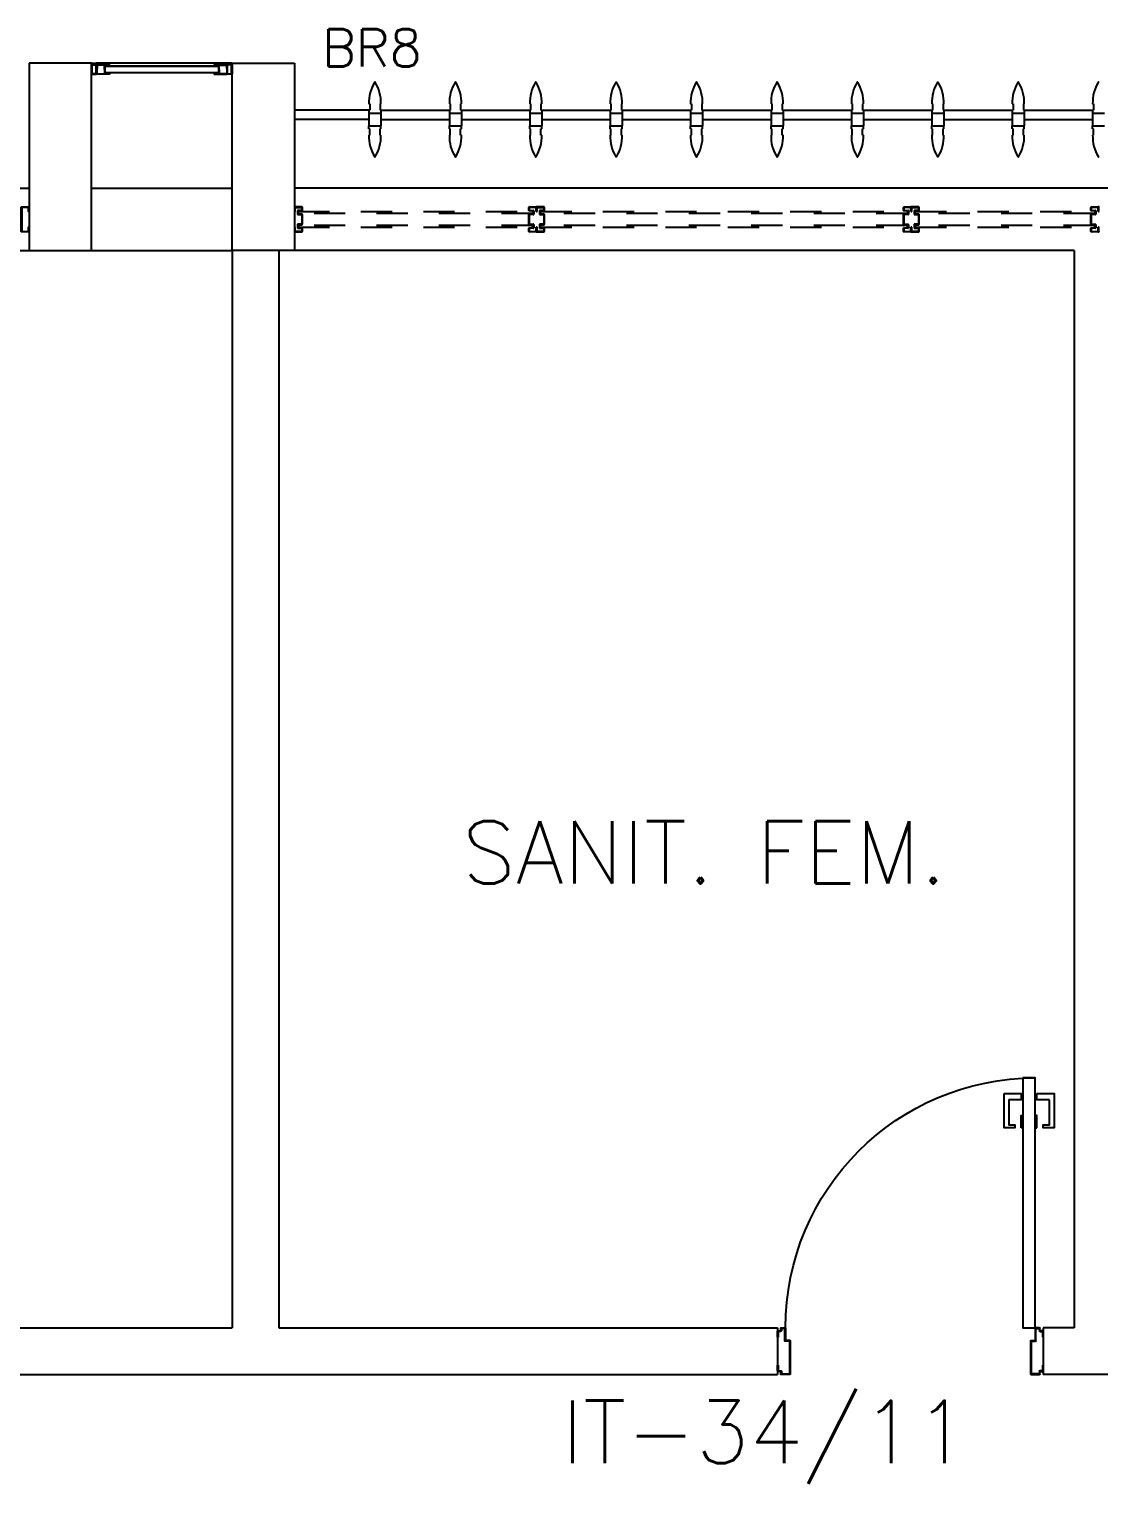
# Model space of a CAD drawing. Header units: millimetres. Extents: x 2686 to 2939, y 1294 to 1441.
# Drawn here: x 2724.271 to 2727.696, y 1434.025 to 1438.684 of the extents above; entities that cross this region are included whole.
import ezdxf

# ---------------------------------------------------------------- set-up
doc = ezdxf.new("R2010")
doc.units = ezdxf.units.MM
doc.linetypes.add('DASHED2', pattern=[0.375, 0.25, -0.125])
doc.linetypes.add('HIDDEN', pattern=[0.375, 0.25, -0.125])
for name, color, linetype in [('AR-ALV', 2, 'Continuous'), ('AR-BRISES', 1, 'Continuous'), ('AR-ESQ', 1, 'Continuous'), ('AR-ESTC', 3, 'Continuous'), ('AR-PEITORIL', 1, 'Continuous'), ('AR-PORTA', 1, 'Continuous'), ('BR-PAINEL', 1, 'Continuous'), ('BR-SUPORTE', 1, 'Continuous'), ('BR-TEXTO', 2, 'Continuous'), ('DT-ESQ-BAGUETE-C', 1, 'Continuous'), ('DT-ESQ-PERFIL CADEIRA-C', 2, 'Continuous'), ('DT-ESQ-PERFIL CADEIRA-V', 2, 'Continuous'), ('DT-ESQ-PERFIL U-C', 2, 'Continuous'), ('DT-ESQ-VENEZIANA-C', 1, 'Continuous'), ('DT-ESQ-VENEZIANA-V', 1, 'Continuous'), ('DT-ESQ-VIDRO-PROJ', 32, 'HIDDEN'), ('DT-TXTMOD', 1, 'Continuous'), ('ENDEREÇO', 2, 'Continuous'), ('maçaneta', 1, 'Continuous'), ('mov', 1, 'Continuous'), ('PM-PERFIL U-C', 2, 'Continuous'), ('pm1', 2, 'Continuous'), ('TEXTO', 2, 'Continuous')]:
    doc.layers.add(name, color=color, linetype=linetype)
doc.styles.add('S10', font='simplex.shx', dxfattribs={"height": 0.1})
doc.styles.add('S12', font='simplex.shx', dxfattribs={"width": 1.1, "height": 0.12})
doc.styles.add('UNB-100', font='simplex.shx', dxfattribs={"height": 0.2})
doc.styles.add('UNB1-100', font='simplex.shx', dxfattribs={"height": 0.2})

# ---------------------------------------------------------------- blocks, each defined once
blk = doc.blocks.new('EF33-P')
at = {"layer": 'DT-ESQ-PERFIL U-C', "ltscale": 0.1}
blk.add_lwpolyline([(0, -0.0615, -0.414214), (0.0015, -0.06), (0.0235, -0.06, -0.414214), (0.025, -0.0615), (0.025, -0.1385, -0.414214), (0.0235, -0.14), (0.0015, -0.14, -0.414214), (0, -0.1385), (0, -0.125), (0.0015, -0.125), (0.0015, -0.138, 0.414214), (0.002, -0.1385), (0.023, -0.1385, 0.414214), (0.0235, -0.138), (0.0235, -0.062, 0.414214), (0.023, -0.0615), (0.002, -0.0615, 0.414214), (0.0015, -0.062), (0.0015, -0.075), (0, -0.075)], format="xyb", close=True, dxfattribs=at)
at = {"layer": 'DT-TXTMOD', "ltscale": 0.1, "style": 'S10', "flags": 3}
for tag, p in [('M01', (0.025, -0.28)), ('M02', (0.3253, -0.28)), ('M03', (0.627, -0.28)), ('M04', (0.9288, -0.28)), ('M05', (1.2306, -0.28)), ('M06', (1.5323, -0.28)), ('M07', (1.8341, -0.28)), ('M08', (2.1359, -0.28)), ('M09', (2.4376, -0.28)), ('M10', (2.7394, -0.28)), ('M11', (3.0412, -0.28)), ('M12', (3.3429, -0.28)), ('M13', (3.6447, -0.28)), ('M14', (3.9464, -0.28)), ('M15', (4.2482, -0.28)), ('M16', (4.55, -0.28)), ('M17', (4.8517, -0.28))]:
    blk.add_attdef(tag, p, '', height=0.1, dxfattribs=at)
blk = doc.blocks.new('EF58-P')
at = {"layer": 'DT-ESQ-VIDRO-PROJ', "ltscale": 0.1}
for points in [[(2.5735, -0.14, 0.414214), (2.575, -0.1385), (2.575, -0.125), (2.5735, -0.125)], [(2.5735, -0.075), (2.575, -0.075), (2.575, -0.0615, 0.414214), (2.5735, -0.06)]]:
    blk.add_lwpolyline(points, format="xyb", dxfattribs=at)
for points in [[(2.6, -0.1285), (2.6, -0.1385, -0.414214), (2.5985, -0.14), (2.5765, -0.14, -0.414214), (2.575, -0.1385), (2.575, -0.125), (2.5765, -0.125), (2.5765, -0.138, 0.414214), (2.577, -0.1385), (2.598, -0.1385, 0.414214), (2.5985, -0.138), (2.5985, -0.1285), (2.5855, -0.1285, -0.414214), (2.584, -0.127), (2.584, -0.117, -0.414214), (2.5855, -0.1155), (2.5985, -0.1155), (2.5985, -0.0845), (2.5855, -0.0845, -0.414214), (2.584, -0.083), (2.584, -0.073, -0.414214), (2.5855, -0.0715), (2.5985, -0.0715), (2.5985, -0.062, 0.414214), (2.598, -0.0615), (2.577, -0.0615, 0.414214), (2.5765, -0.062), (2.5765, -0.075), (2.575, -0.075), (2.575, -0.0615, -0.414214), (2.5765, -0.06), (2.5985, -0.06, -0.414214), (2.6, -0.0615), (2.6, -0.0715, -0.414214), (2.5985, -0.073), (2.5855, -0.073), (2.5855, -0.083), (2.5985, -0.083), (2.5985, -0.083, -0.414214), (2.6, -0.0845), (2.6, -0.1155, -0.414214), (2.5985, -0.117), (2.5985, -0.117), (2.5855, -0.117), (2.5855, -0.127), (2.5985, -0.127, -0.414214)], [(3.15, -0.1285), (3.15, -0.1385, 0.414214), (3.1515, -0.14), (3.1735, -0.14, 0.414214), (3.175, -0.1385), (3.175, -0.125), (3.1735, -0.125), (3.1735, -0.138, -0.414214), (3.173, -0.1385), (3.152, -0.1385, -0.414214), (3.1515, -0.138), (3.1515, -0.1285), (3.1645, -0.1285, 0.414214), (3.166, -0.127), (3.166, -0.117, 0.414214), (3.1645, -0.1155), (3.1515, -0.1155), (3.1515, -0.0845), (3.1645, -0.0845, 0.414214), (3.166, -0.083), (3.166, -0.073, 0.414214), (3.1645, -0.0715), (3.1515, -0.0715), (3.1515, -0.062, -0.414214), (3.152, -0.0615), (3.173, -0.0615, -0.414214), (3.1735, -0.062), (3.1735, -0.075), (3.175, -0.075), (3.175, -0.0615, 0.414214), (3.1735, -0.06), (3.1515, -0.06, 0.414214), (3.15, -0.0615), (3.15, -0.0715, 0.414214), (3.1515, -0.073), (3.1645, -0.073), (3.1645, -0.083), (3.1515, -0.083), (3.1515, -0.083, 0.414214), (3.15, -0.0845), (3.15, -0.1155, 0.414214), (3.1515, -0.117), (3.1515, -0.117), (3.1645, -0.117), (3.1645, -0.127), (3.1515, -0.127, 0.414214)], [(3.2, -0.1285), (3.2, -0.1385, -0.414214), (3.1985, -0.14), (3.1765, -0.14, -0.414214), (3.175, -0.1385), (3.175, -0.125), (3.1765, -0.125), (3.1765, -0.138, 0.414214), (3.177, -0.1385), (3.198, -0.1385, 0.414214), (3.1985, -0.138), (3.1985, -0.1285), (3.1855, -0.1285, -0.414214), (3.184, -0.127), (3.184, -0.117, -0.414214), (3.1855, -0.1155), (3.1985, -0.1155), (3.1985, -0.0845), (3.1855, -0.0845, -0.414214), (3.184, -0.083), (3.184, -0.073, -0.414214), (3.1855, -0.0715), (3.1985, -0.0715), (3.1985, -0.062, 0.414214), (3.198, -0.0615), (3.177, -0.0615, 0.414214), (3.1765, -0.062), (3.1765, -0.075), (3.175, -0.075), (3.175, -0.0615, -0.414214), (3.1765, -0.06), (3.1985, -0.06, -0.414214), (3.2, -0.0615), (3.2, -0.0715, -0.414214), (3.1985, -0.073), (3.1855, -0.073), (3.1855, -0.083), (3.1985, -0.083), (3.1985, -0.083, -0.414214), (3.2, -0.0845), (3.2, -0.1155, -0.414214), (3.1985, -0.117), (3.1985, -0.117), (3.1855, -0.117), (3.1855, -0.127), (3.1985, -0.127, -0.414214)], [(4.35, -0.1285), (4.35, -0.1385, 0.414214), (4.3515, -0.14), (4.3735, -0.14, 0.414214), (4.375, -0.1385), (4.375, -0.125), (4.3735, -0.125), (4.3735, -0.138, -0.414214), (4.373, -0.1385), (4.352, -0.1385, -0.414214), (4.3515, -0.138), (4.3515, -0.1285), (4.3645, -0.1285, 0.414214), (4.366, -0.127), (4.366, -0.117, 0.414214), (4.3645, -0.1155), (4.3515, -0.1155), (4.3515, -0.0845), (4.3645, -0.0845, 0.414214), (4.366, -0.083), (4.366, -0.073, 0.414214), (4.3645, -0.0715), (4.3515, -0.0715), (4.3515, -0.062, -0.414214), (4.352, -0.0615), (4.373, -0.0615, -0.414214), (4.3735, -0.062), (4.3735, -0.075), (4.375, -0.075), (4.375, -0.0615, 0.414214), (4.3735, -0.06), (4.3515, -0.06, 0.414214), (4.35, -0.0615), (4.35, -0.0715, 0.414214), (4.3515, -0.073), (4.3645, -0.073), (4.3645, -0.083), (4.3515, -0.083), (4.3515, -0.083, 0.414214), (4.35, -0.0845), (4.35, -0.1155, 0.414214), (4.3515, -0.117), (4.3515, -0.117), (4.3645, -0.117), (4.3645, -0.127), (4.3515, -0.127, 0.414214)], [(4.4, -0.1285), (4.4, -0.1385, -0.414214), (4.3985, -0.14), (4.3765, -0.14, -0.414214), (4.375, -0.1385), (4.375, -0.125), (4.3765, -0.125), (4.3765, -0.138, 0.414214), (4.377, -0.1385), (4.398, -0.1385, 0.414214), (4.3985, -0.138), (4.3985, -0.1285), (4.3855, -0.1285, -0.414214), (4.384, -0.127), (4.384, -0.117, -0.414214), (4.3855, -0.1155), (4.3985, -0.1155), (4.3985, -0.0845), (4.3855, -0.0845, -0.414214), (4.384, -0.083), (4.384, -0.073, -0.414214), (4.3855, -0.0715), (4.3985, -0.0715), (4.3985, -0.062, 0.414214), (4.398, -0.0615), (4.377, -0.0615, 0.414214), (4.3765, -0.062), (4.3765, -0.075), (4.375, -0.075), (4.375, -0.0615, -0.414214), (4.3765, -0.06), (4.3985, -0.06, -0.414214), (4.4, -0.0615), (4.4, -0.0715, -0.414214), (4.3985, -0.073), (4.3855, -0.073), (4.3855, -0.083), (4.3985, -0.083), (4.3985, -0.083, -0.414214), (4.4, -0.0845), (4.4, -0.1155, -0.414214), (4.3985, -0.117), (4.3985, -0.117), (4.3855, -0.117), (4.3855, -0.127), (4.3985, -0.127, -0.414214)], [(5.125, -0.1285), (5.125, -0.1385, 0.414214), (5.1265, -0.14), (5.1485, -0.14, 0.414214), (5.15, -0.1385), (5.15, -0.125), (5.1485, -0.125), (5.1485, -0.138, -0.414214), (5.148, -0.1385), (5.127, -0.1385, -0.414214), (5.1265, -0.138), (5.1265, -0.1285), (5.1395, -0.1285, 0.414214), (5.141, -0.127), (5.141, -0.117, 0.414214), (5.1395, -0.1155), (5.1265, -0.1155), (5.1265, -0.0845), (5.1395, -0.0845, 0.414214), (5.141, -0.083), (5.141, -0.073, 0.414214), (5.1395, -0.0715), (5.1265, -0.0715), (5.1265, -0.062, -0.414214), (5.127, -0.0615), (5.148, -0.0615, -0.414214), (5.1485, -0.062), (5.1485, -0.075), (5.15, -0.075), (5.15, -0.0615, 0.414214), (5.1485, -0.06), (5.1265, -0.06, 0.414214), (5.125, -0.0615), (5.125, -0.0715, 0.414214), (5.1265, -0.073), (5.1395, -0.073), (5.1395, -0.083), (5.1265, -0.083), (5.1265, -0.083, 0.414214), (5.125, -0.0845), (5.125, -0.1155, 0.414214), (5.1265, -0.117), (5.1265, -0.117), (5.1395, -0.117), (5.1395, -0.127), (5.1265, -0.127, 0.414214)]]:
    blk.add_lwpolyline(points, format="xyb", close=True, dxfattribs=at)
for points in [[(3.1625, -0.081), (3.1625, -0.075), (2.5875, -0.075), (2.5875, -0.081)], [(4.3625, -0.081), (4.3625, -0.075), (3.1875, -0.075), (3.1875, -0.081)], [(5.1375, -0.081), (5.1375, -0.075), (4.3875, -0.075), (4.3875, -0.081)], [(3.1625, -0.119), (3.1625, -0.125), (2.5875, -0.125), (2.5875, -0.119)], [(4.3625, -0.119), (4.3625, -0.125), (3.1875, -0.125), (3.1875, -0.119)], [(5.1375, -0.119), (5.1375, -0.125), (4.3875, -0.125), (4.3875, -0.119)]]:
    blk.add_lwpolyline(points, close=True, dxfattribs=at)
at = {"layer": 'DT-TXTMOD', "ltscale": 0.1, "style": 'S10', "flags": 3}
for tag, p in [('M01', (0.025, -0.28)), ('M02', (0.3253, -0.28)), ('M03', (0.627, -0.28)), ('M04', (0.9288, -0.28)), ('M05', (1.2306, -0.28)), ('M06', (1.5323, -0.28)), ('M07', (1.8341, -0.28)), ('M08', (2.1359, -0.28)), ('M09', (2.4376, -0.28)), ('M10', (2.7394, -0.28)), ('M11', (3.0412, -0.28)), ('M12', (3.3429, -0.28)), ('M13', (3.6447, -0.28)), ('M14', (3.9464, -0.28)), ('M15', (4.2482, -0.28)), ('M16', (4.55, -0.28)), ('M17', (4.8517, -0.28))]:
    blk.add_attdef(tag, p, '', height=0.1, dxfattribs=at)
blk = doc.blocks.new('BR-MODULO8')
at = {"layer": 'BR-PAINEL'}
for p, q in [((-4.9117, 0.27), (-4.9092, 0.27)), ((-4.9117, 0.25), (-4.9117, 0.24)), ((-4.9117, 0.25), (-4.9092, 0.25)), ((-4.9117, 0.24), (-4.8733, 0.24)), ((-4.9117, 0.24), (-4.9117, 0.2)), ((-4.9092, 0.27), (-4.9092, 0.25)), ((-4.8758, 0.27), (-4.8758, 0.25)), ((-4.8733, 0.27), (-4.8758, 0.27)), ((-4.8733, 0.25), (-4.8758, 0.25)), ((-4.8733, 0.25), (-4.8733, 0.24)), ((-4.8733, 0.24), (-4.8733, 0.2)), ((-4.6542, 0.27), (-4.6517, 0.27)), ((-4.6542, 0.25), (-4.6542, 0.24)), ((-4.6542, 0.25), (-4.6517, 0.25)), ((-4.6542, 0.24), (-4.6158, 0.24)), ((-4.6542, 0.24), (-4.6542, 0.2)), ((-4.6517, 0.27), (-4.6517, 0.25)), ((-4.6183, 0.27), (-4.6183, 0.25)), ((-4.6158, 0.27), (-4.6183, 0.27)), ((-4.6158, 0.25), (-4.6183, 0.25)), ((-4.6158, 0.25), (-4.6158, 0.24)), ((-4.6158, 0.24), (-4.6158, 0.2)), ((-4.3967, 0.27), (-4.3942, 0.27)), ((-4.3967, 0.25), (-4.3967, 0.24)), ((-4.3967, 0.25), (-4.3942, 0.25)), ((-4.3967, 0.24), (-4.3583, 0.24)), ((-4.3967, 0.24), (-4.3967, 0.2)), ((-4.3942, 0.27), (-4.3942, 0.25)), ((-4.3608, 0.27), (-4.3608, 0.25)), ((-4.3583, 0.27), (-4.3608, 0.27)), ((-4.3583, 0.25), (-4.3608, 0.25)), ((-4.3583, 0.25), (-4.3583, 0.24)), ((-4.3583, 0.24), (-4.3583, 0.2)), ((-4.1392, 0.27), (-4.1367, 0.27)), ((-4.1392, 0.25), (-4.1392, 0.24)), ((-4.1392, 0.25), (-4.1367, 0.25)), ((-4.1392, 0.24), (-4.1008, 0.24)), ((-4.1392, 0.24), (-4.1392, 0.2)), ((-4.1367, 0.27), (-4.1367, 0.25)), ((-4.1033, 0.27), (-4.1033, 0.25)), ((-4.1008, 0.27), (-4.1033, 0.27)), ((-4.1008, 0.25), (-4.1033, 0.25)), ((-4.1008, 0.25), (-4.1008, 0.24)), ((-4.1008, 0.24), (-4.1008, 0.2)), ((-3.8817, 0.27), (-3.8792, 0.27)), ((-3.8817, 0.25), (-3.8817, 0.24)), ((-3.8817, 0.25), (-3.8792, 0.25)), ((-3.8817, 0.24), (-3.8433, 0.24)), ((-3.8817, 0.24), (-3.8817, 0.2)), ((-3.8792, 0.27), (-3.8792, 0.25)), ((-3.8458, 0.27), (-3.8458, 0.25)), ((-3.8433, 0.27), (-3.8458, 0.27)), ((-3.8433, 0.25), (-3.8458, 0.25)), ((-3.8433, 0.25), (-3.8433, 0.24)), ((-3.8433, 0.24), (-3.8433, 0.2)), ((-3.6242, 0.27), (-3.6217, 0.27)), ((-3.6242, 0.25), (-3.6242, 0.24)), ((-3.6242, 0.25), (-3.6217, 0.25)), ((-3.6242, 0.24), (-3.5858, 0.24)), ((-3.6242, 0.24), (-3.6242, 0.2)), ((-3.6217, 0.27), (-3.6217, 0.25)), ((-3.5883, 0.27), (-3.5883, 0.25)), ((-3.5858, 0.27), (-3.5883, 0.27)), ((-3.5858, 0.25), (-3.5883, 0.25)), ((-3.5858, 0.25), (-3.5858, 0.24)), ((-3.5858, 0.24), (-3.5858, 0.2)), ((-3.3667, 0.27), (-3.3642, 0.27)), ((-3.3667, 0.25), (-3.3667, 0.24)), ((-3.3667, 0.25), (-3.3642, 0.25)), ((-3.3667, 0.24), (-3.3283, 0.24)), ((-3.3667, 0.24), (-3.3667, 0.2)), ((-3.3642, 0.27), (-3.3642, 0.25)), ((-3.3308, 0.27), (-3.3308, 0.25)), ((-3.3283, 0.27), (-3.3308, 0.27)), ((-3.3283, 0.25), (-3.3308, 0.25)), ((-3.3283, 0.25), (-3.3283, 0.24)), ((-3.3283, 0.24), (-3.3283, 0.2)), ((-3.1092, 0.27), (-3.1067, 0.27)), ((-3.1092, 0.25), (-3.1092, 0.24)), ((-3.1092, 0.25), (-3.1067, 0.25)), ((-3.1092, 0.24), (-3.0708, 0.24)), ((-3.1092, 0.24), (-3.1092, 0.2)), ((-3.1067, 0.27), (-3.1067, 0.25)), ((-3.0733, 0.27), (-3.0733, 0.25)), ((-3.0708, 0.27), (-3.0733, 0.27)), ((-3.0708, 0.25), (-3.0733, 0.25)), ((-3.0708, 0.25), (-3.0708, 0.24)), ((-3.0708, 0.24), (-3.0708, 0.2)), ((-2.8517, 0.27), (-2.8492, 0.27)), ((-2.8517, 0.25), (-2.8517, 0.24)), ((-2.8517, 0.25), (-2.8492, 0.25)), ((-2.8517, 0.24), (-2.8133, 0.24)), ((-2.8517, 0.24), (-2.8517, 0.2)), ((-2.8492, 0.27), (-2.8492, 0.25)), ((-2.8158, 0.27), (-2.8158, 0.25)), ((-2.8133, 0.27), (-2.8158, 0.27)), ((-2.8133, 0.25), (-2.8158, 0.25)), ((-2.8133, 0.25), (-2.8133, 0.24)), ((-2.8133, 0.24), (-2.8133, 0.2)), ((-2.5942, 0.27), (-2.5917, 0.27)), ((-2.5942, 0.25), (-2.5942, 0.24)), ((-2.5942, 0.25), (-2.5917, 0.25)), ((-2.5942, 0.24), (-2.5558, 0.24)), ((-2.5942, 0.24), (-2.5942, 0.2)), ((-2.5917, 0.27), (-2.5917, 0.25)), ((-4.9117, 0.2), (-4.8733, 0.2)), ((-4.9117, 0.19), (-4.9117, 0.2)), ((-4.9117, 0.19), (-4.9092, 0.19)), ((-4.9092, 0.17), (-4.9092, 0.19)), ((-4.8733, 0.19), (-4.8758, 0.19)), ((-4.8758, 0.17), (-4.8758, 0.19)), ((-4.8733, 0.19), (-4.8733, 0.2)), ((-4.6542, 0.2), (-4.6158, 0.2)), ((-4.6542, 0.19), (-4.6542, 0.2)), ((-4.6542, 0.19), (-4.6517, 0.19)), ((-4.6517, 0.17), (-4.6517, 0.19)), ((-4.6158, 0.19), (-4.6183, 0.19)), ((-4.6183, 0.17), (-4.6183, 0.19)), ((-4.6158, 0.19), (-4.6158, 0.2)), ((-4.3967, 0.2), (-4.3583, 0.2)), ((-4.3967, 0.19), (-4.3967, 0.2)), ((-4.3967, 0.19), (-4.3942, 0.19)), ((-4.3942, 0.17), (-4.3942, 0.19)), ((-4.3583, 0.19), (-4.3608, 0.19)), ((-4.3608, 0.17), (-4.3608, 0.19)), ((-4.3583, 0.19), (-4.3583, 0.2)), ((-4.1392, 0.2), (-4.1008, 0.2)), ((-4.1392, 0.19), (-4.1392, 0.2)), ((-4.1392, 0.19), (-4.1367, 0.19)), ((-4.1367, 0.17), (-4.1367, 0.19)), ((-4.1008, 0.19), (-4.1033, 0.19)), ((-4.1033, 0.17), (-4.1033, 0.19)), ((-4.1008, 0.19), (-4.1008, 0.2)), ((-3.8817, 0.2), (-3.8433, 0.2)), ((-3.8817, 0.19), (-3.8817, 0.2)), ((-3.8817, 0.19), (-3.8792, 0.19)), ((-3.8792, 0.17), (-3.8792, 0.19)), ((-3.8433, 0.19), (-3.8458, 0.19)), ((-3.8458, 0.17), (-3.8458, 0.19)), ((-3.8433, 0.19), (-3.8433, 0.2)), ((-3.6242, 0.2), (-3.5858, 0.2)), ((-3.6242, 0.19), (-3.6242, 0.2)), ((-3.6242, 0.19), (-3.6217, 0.19)), ((-3.6217, 0.17), (-3.6217, 0.19)), ((-3.5858, 0.19), (-3.5883, 0.19)), ((-3.5883, 0.17), (-3.5883, 0.19)), ((-3.5858, 0.19), (-3.5858, 0.2)), ((-3.3667, 0.2), (-3.3283, 0.2)), ((-3.3667, 0.19), (-3.3667, 0.2)), ((-3.3667, 0.19), (-3.3642, 0.19)), ((-3.3642, 0.17), (-3.3642, 0.19)), ((-3.3283, 0.19), (-3.3308, 0.19)), ((-3.3308, 0.17), (-3.3308, 0.19)), ((-3.3283, 0.19), (-3.3283, 0.2)), ((-3.1092, 0.2), (-3.0708, 0.2)), ((-3.1092, 0.19), (-3.1092, 0.2)), ((-3.1092, 0.19), (-3.1067, 0.19)), ((-3.1067, 0.17), (-3.1067, 0.19)), ((-3.0708, 0.19), (-3.0733, 0.19)), ((-3.0733, 0.17), (-3.0733, 0.19)), ((-3.0708, 0.19), (-3.0708, 0.2)), ((-2.8517, 0.2), (-2.8133, 0.2)), ((-2.8517, 0.19), (-2.8517, 0.2)), ((-2.8517, 0.19), (-2.8492, 0.19)), ((-2.8492, 0.17), (-2.8492, 0.19)), ((-2.8133, 0.19), (-2.8158, 0.19)), ((-2.8158, 0.17), (-2.8158, 0.19)), ((-2.8133, 0.19), (-2.8133, 0.2)), ((-2.5942, 0.2), (-2.5558, 0.2)), ((-2.5942, 0.19), (-2.5942, 0.2)), ((-2.5942, 0.19), (-2.5917, 0.19)), ((-2.5917, 0.17), (-2.5917, 0.19)), ((-4.9117, 0.17), (-4.9092, 0.17)), ((-4.8733, 0.17), (-4.8758, 0.17)), ((-4.6542, 0.17), (-4.6517, 0.17)), ((-4.6158, 0.17), (-4.6183, 0.17)), ((-4.3967, 0.17), (-4.3942, 0.17)), ((-4.3583, 0.17), (-4.3608, 0.17)), ((-4.1392, 0.17), (-4.1367, 0.17)), ((-4.1008, 0.17), (-4.1033, 0.17)), ((-3.8817, 0.17), (-3.8792, 0.17)), ((-3.8433, 0.17), (-3.8458, 0.17)), ((-3.6242, 0.17), (-3.6217, 0.17)), ((-3.5858, 0.17), (-3.5883, 0.17)), ((-3.3667, 0.17), (-3.3642, 0.17)), ((-3.3283, 0.17), (-3.3308, 0.17)), ((-3.1092, 0.17), (-3.1067, 0.17)), ((-3.0708, 0.17), (-3.0733, 0.17)), ((-2.8517, 0.17), (-2.8492, 0.17)), ((-2.8133, 0.17), (-2.8158, 0.17)), ((-2.5942, 0.17), (-2.5917, 0.17))]:
    blk.add_line(p, q, dxfattribs=at)
for centre, radius, start, end in [((-4.7867, 0.2739), 0.1251, 148.4721, 181.772), ((-4.8925, 0.3387), 0.001, 37.1012, 142.8988), ((-4.9983, 0.2739), 0.1251, 358.228, 31.5279), ((-4.5292, 0.2739), 0.1251, 148.4721, 181.772), ((-4.635, 0.3387), 0.001, 37.1012, 142.8988), ((-4.7408, 0.2739), 0.1251, 358.228, 31.5279), ((-4.2717, 0.2739), 0.1251, 148.4721, 181.772), ((-4.3775, 0.3387), 0.001, 37.1012, 142.8988), ((-4.4833, 0.2739), 0.1251, 358.228, 31.5279), ((-4.0142, 0.2739), 0.1251, 148.4721, 181.772), ((-4.12, 0.3387), 0.001, 37.1012, 142.8988), ((-4.2258, 0.2739), 0.1251, 358.228, 31.5279), ((-3.7567, 0.2739), 0.1251, 148.4721, 181.772), ((-3.8625, 0.3387), 0.001, 37.1012, 142.8988), ((-3.9683, 0.2739), 0.1251, 358.228, 31.5279), ((-3.4992, 0.2739), 0.1251, 148.4721, 181.772), ((-3.605, 0.3387), 0.001, 37.1012, 142.8988), ((-3.7108, 0.2739), 0.1251, 358.228, 31.5279), ((-3.2417, 0.2739), 0.1251, 148.4721, 181.772), ((-3.3475, 0.3387), 0.001, 37.1012, 142.8988), ((-3.4533, 0.2739), 0.1251, 358.228, 31.5279), ((-2.9842, 0.2739), 0.1251, 148.4721, 181.772), ((-3.09, 0.3387), 0.001, 37.1012, 142.8988), ((-3.1958, 0.2739), 0.1251, 358.228, 31.5279), ((-2.7267, 0.2739), 0.1251, 148.4721, 181.772), ((-2.8325, 0.3387), 0.001, 37.1012, 142.8988), ((-2.9383, 0.2739), 0.1251, 358.228, 31.5279), ((-2.4692, 0.2739), 0.1251, 148.4721, 181.772), ((-2.575, 0.3387), 0.001, 37.1012, 142.8988), ((-4.7867, 0.1661), 0.1251, 178.228, 211.5279), ((-4.9983, 0.1661), 0.1251, 328.4721, 1.772), ((-4.5292, 0.1661), 0.1251, 178.228, 211.5279), ((-4.7408, 0.1661), 0.1251, 328.4721, 1.772), ((-4.2717, 0.1661), 0.1251, 178.228, 211.5279), ((-4.4833, 0.1661), 0.1251, 328.4721, 1.772), ((-4.0142, 0.1661), 0.1251, 178.228, 211.5279), ((-4.2258, 0.1661), 0.1251, 328.4721, 1.772), ((-3.7567, 0.1661), 0.1251, 178.228, 211.5279), ((-3.9683, 0.1661), 0.1251, 328.4721, 1.772), ((-3.4992, 0.1661), 0.1251, 178.228, 211.5279), ((-3.7108, 0.1661), 0.1251, 328.4721, 1.772), ((-3.2417, 0.1661), 0.1251, 178.228, 211.5279), ((-3.4533, 0.1661), 0.1251, 328.4721, 1.772), ((-2.9842, 0.1661), 0.1251, 178.228, 211.5279), ((-3.1958, 0.1661), 0.1251, 328.4721, 1.772), ((-2.7267, 0.1661), 0.1251, 178.228, 211.5279), ((-2.9383, 0.1661), 0.1251, 328.4721, 1.772), ((-2.4692, 0.1661), 0.1251, 178.228, 211.5279), ((-4.8925, 0.1013), 0.001, 217.1012, 322.8988), ((-4.635, 0.1013), 0.001, 217.1012, 322.8988), ((-4.3775, 0.1013), 0.001, 217.1012, 322.8988), ((-4.12, 0.1013), 0.001, 217.1012, 322.8988), ((-3.8625, 0.1013), 0.001, 217.1012, 322.8988), ((-3.605, 0.1013), 0.001, 217.1012, 322.8988), ((-3.3475, 0.1013), 0.001, 217.1012, 322.8988), ((-3.09, 0.1013), 0.001, 217.1012, 322.8988), ((-2.8325, 0.1013), 0.001, 217.1012, 322.8988), ((-2.575, 0.1013), 0.001, 217.1012, 322.8988)]:
    blk.add_arc(centre, radius, start, end, dxfattribs=at)
at = {"layer": 'BR-SUPORTE'}
for p, q in [((-4.9117, 0.25), (-5.15, 0.25)), ((-4.8733, 0.25), (-4.6517, 0.25)), ((-4.6158, 0.25), (-4.3942, 0.25)), ((-4.3583, 0.25), (-4.1367, 0.25)), ((-4.1008, 0.25), (-3.8792, 0.25)), ((-3.8433, 0.25), (-3.6217, 0.25)), ((-3.5858, 0.25), (-3.3642, 0.25)), ((-3.3283, 0.25), (-3.1067, 0.25)), ((-3.0708, 0.25), (-2.8492, 0.25)), ((-2.8133, 0.25), (-2.5917, 0.25)), ((-4.9117, 0.22), (-5.15, 0.22)), ((-4.8733, 0.22), (-4.6542, 0.22)), ((-4.6158, 0.22), (-4.3967, 0.22)), ((-4.3583, 0.22), (-4.1392, 0.22)), ((-4.1008, 0.22), (-3.8817, 0.22)), ((-3.8433, 0.22), (-3.6242, 0.22)), ((-3.5858, 0.22), (-3.3667, 0.22)), ((-3.3283, 0.22), (-3.1092, 0.22)), ((-3.0708, 0.22), (-2.8517, 0.22)), ((-2.8133, 0.22), (-2.5942, 0.22))]:
    blk.add_line(p, q, dxfattribs=at)
blk = doc.blocks.new('PM3')
at = {"layer": 'maçaneta'}
for points in [[(0.02, 0.825), (-0.035, 0.825), (-0.035, 0.715), (0, 0.715), (0, 0.725), (-0.02, 0.725), (-0.02, 0.8035, -0.414214), (-0.0185, 0.805), (0.02, 0.805)], [(0.125, 0.825), (0.07, 0.825), (0.07, 0.805), (0.1085, 0.805, -0.414214), (0.11, 0.8035), (0.11, 0.725), (0.09, 0.725), (0.09, 0.715), (0.125, 0.715)]]:
    blk.add_lwpolyline(points, format="xyb", close=True, dxfattribs=at)
for points in [[(0.02, 0.715), (0.02, 0.755), (0.025, 0.755), (0.025, 0.715)], [(0.07, 0.715), (0.07, 0.755), (0.065, 0.755), (0.065, 0.715)]]:
    blk.add_lwpolyline(points, close=True, dxfattribs=at)
at = {"layer": 'mov'}
blk.add_arc((0.025, 0.075), 0.8, 0, 90, dxfattribs=at)
at = {"layer": 'PM-PERFIL U-C'}
for p, q in [((0, 0.045), (0, 0.0635)), ((0.0015, 0.065), (0.01, 0.065)), ((0.002, 0.063), (0.002, 0.045)), ((0.0105, 0.063), (0.002, 0.063)), ((0.01, 0.065), (0.01, 0.0735)), ((0.0115, 0.075), (0.0235, 0.075)), ((0.012, 0.073), (0.012, 0.0645)), ((0.023, 0.073), (0.012, 0.073)), ((0.023, 0.0335), (0.023, 0.073)), ((0.025, 0.0735), (0.025, 0.034)), ((0.825, 0.0735), (0.825, 0.034)), ((0.8385, 0.075), (0.8265, 0.075)), ((0.827, 0.073), (0.838, 0.073)), ((0.827, 0.0335), (0.827, 0.073)), ((0.838, 0.073), (0.838, 0.0645)), ((0.8395, 0.063), (0.848, 0.063)), ((0.84, 0.065), (0.84, 0.0735)), ((0.8485, 0.065), (0.84, 0.065)), ((0.848, 0.063), (0.848, 0.045)), ((0.85, 0.045), (0.85, 0.0635)), ((0.002, 0.045), (0, 0.045)), ((0.038, 0.032), (0.0245, 0.032)), ((0.0385, 0.034), (0.025, 0.034)), ((0.038, 0.032), (0.038, -0.073)), ((0.04, 0.0325), (0.04, -0.0735)), ((0.81, 0.0325), (0.81, -0.0735)), ((0.8115, 0.034), (0.825, 0.034)), ((0.812, 0.032), (0.8255, 0.032)), ((0.812, 0.032), (0.812, -0.073)), ((0.848, 0.045), (0.85, 0.045)), ((0, -0.045), (0.002, -0.045)), ((0, -0.0635), (0, -0.045)), ((0.002, -0.045), (0.002, -0.063)), ((0.85, -0.045), (0.848, -0.045)), ((0.848, -0.045), (0.848, -0.063)), ((0.85, -0.0635), (0.85, -0.045)), ((0.01, -0.065), (0.0015, -0.065)), ((0.002, -0.063), (0.0105, -0.063)), ((0.01, -0.0735), (0.01, -0.065)), ((0.0385, -0.075), (0.0115, -0.075)), ((0.012, -0.0645), (0.012, -0.073)), ((0.012, -0.073), (0.038, -0.073)), ((0.8115, -0.075), (0.8385, -0.075)), ((0.838, -0.073), (0.812, -0.073)), ((0.838, -0.0645), (0.838, -0.073)), ((0.848, -0.063), (0.8395, -0.063)), ((0.84, -0.0735), (0.84, -0.065)), ((0.84, -0.065), (0.8485, -0.065))]:
    blk.add_line(p, q, dxfattribs=at)
for centre, start, end in [((0.0015, 0.0635), 90, 180), ((0.0115, 0.0735), 90, 180), ((0.0105, 0.0645), 270, 0), ((0.0235, 0.0735), 360, 90), ((0.8265, 0.0735), 90, 180), ((0.8395, 0.0645), 180, 270), ((0.8385, 0.0735), 0, 90), ((0.8485, 0.0635), 0, 90), ((0.0245, 0.0335), 180, 270), ((0.0385, 0.0325), 0, 90), ((0.8115, 0.0325), 90, 180), ((0.8255, 0.0335), 270, 0), ((0.0015, -0.0635), 180, 270), ((0.0115, -0.0735), 180, 270), ((0.0105, -0.0645), 0, 90), ((0.0385, -0.0735), 269.9386, 0), ((0.8115, -0.0735), 180, 270.0614), ((0.8395, -0.0645), 90, 180), ((0.8385, -0.0735), 270, 0), ((0.8485, -0.0635), 270, 0)]:
    blk.add_arc(centre, 0.0015, start, end, dxfattribs=at)
at = {"layer": 'pm1'}
blk.add_lwpolyline([(0.065, 0.875), (0.065, 0.075), (0.025, 0.075), (0.025, 0.875)], close=True, dxfattribs=at)
blk = doc.blocks.new('EF01C-P')
at = {"layer": 'DT-ESQ-BAGUETE-C', "ltscale": 0.1}
for points in [[(0.0015, 0.035), (0.015, 0.035), (0.015, 0.0335), (0.0015, 0.0335), (0.0015, 0.005), (0.015, 0.005), (0.015, 0.0035), (0.0015, 0.0035, -0.414214), (0, 0.005), (0, 0.0335, -0.414214)], [(0.4485, 0.035), (0.435, 0.035), (0.435, 0.0335), (0.4485, 0.0335), (0.4485, 0.005), (0.435, 0.005), (0.435, 0.0035), (0.4485, 0.0035, 0.414214), (0.45, 0.005), (0.45, 0.0335, 0.414214)]]:
    blk.add_lwpolyline(points, format="xyb", close=True, dxfattribs=at)
at = {"layer": 'DT-ESQ-PERFIL CADEIRA-C', "ltscale": 0.1}
for points in [[(0.01, 0.0015), (0.01, 0.003), (0.0015, 0.003, 1), (0.0015, 0), (0.015, 0, 0.414214), (0.0165, 0.0015), (0.0165, 0.0335), (0.043, 0.0335)], [(0.043, 0.0065), (0.018, 0.0065), (0.018, 0.0165), (0.0165, 0.0165), (0.0165, 0.0065, 0.414214), (0.018, 0.005), (0.043, 0.005), (0.0565, 0.005, 1), (0.0565, 0.008), (0.043, 0.008), (0.043, 0.02), (0.043, 0.032), (0.0565, 0.032, 1), (0.0565, 0.035), (0.043, 0.035), (0.0165, 0.035, 0.414214), (0.015, 0.0335), (0.015, 0.0015), (0.0015, 0.0015)], [(0.0415, 0.02), (0.0415, 0.032, -0.414214), (0.043, 0.0335), (0.0565, 0.0335)], [(0.0415, 0.02), (0.0415, 0.008, 0.414214), (0.043, 0.0065), (0.0565, 0.0065)], [(0.407, 0.0065), (0.432, 0.0065), (0.432, 0.0165), (0.4335, 0.0165), (0.4335, 0.0065, -0.414214), (0.432, 0.005), (0.407, 0.005), (0.3935, 0.005, -1), (0.3935, 0.008), (0.407, 0.008), (0.407, 0.02), (0.407, 0.032), (0.3935, 0.032, -1), (0.3935, 0.035), (0.407, 0.035), (0.4335, 0.035, -0.414214), (0.435, 0.0335), (0.435, 0.0015), (0.4485, 0.0015)], [(0.4085, 0.02), (0.4085, 0.032, 0.414214), (0.407, 0.0335), (0.3935, 0.0335)], [(0.4085, 0.02), (0.4085, 0.008, -0.414214), (0.407, 0.0065), (0.3935, 0.0065)], [(0.44, 0.0015), (0.44, 0.003), (0.4485, 0.003, -1), (0.4485, 0), (0.435, 0, -0.414214), (0.4335, 0.0015), (0.4335, 0.0335), (0.407, 0.0335)]]:
    blk.add_lwpolyline(points, format="xyb", dxfattribs=at)
at = {"layer": 'DT-ESQ-PERFIL CADEIRA-V', "ltscale": 0.1}
blk.add_line((0.015, 0), (0.435, 0), dxfattribs=at)
at = {"layer": 'DT-ESQ-VENEZIANA-C', "ltscale": 0.1}
for p, q in [((0.043, 0.0105), (0.407, 0.0105)), ((0.043, 0.009), (0.407, 0.009))]:
    blk.add_line(p, q, dxfattribs=at)
at = {"layer": 'DT-ESQ-VENEZIANA-V', "ltscale": 0.1}
blk.add_line((0.043, 0.031), (0.407, 0.031), dxfattribs=at)
at = {"layer": 'DT-TXTMOD', "ltscale": 0.1, "style": 'S10', "flags": 3}
blk.add_attdef('EF01C', (0.0208, -0.14), '', height=0.1, dxfattribs=at)

msp = doc.modelspace()

# ---------------------------------------------------------------- linework, layer by layer
at = {"layer": 'AR-ALV'}
for p, q in [((2724.4707, 1438.1749), (2724.9207, 1438.1749)), ((2730.2707, 1438.1749), (2725.1207, 1438.1749)), ((2724.4707, 1437.9749), (2724.9207, 1437.9749)), ((2724.9207, 1437.9749), (2724.9207, 1434.5249)), ((2725.0707, 1437.9749), (2725.0707, 1434.5249)), ((2727.6178, 1437.9749), (2725.1207, 1437.9749)), ((2727.6178, 1437.9749), (2727.6178, 1434.5249)), ((2723.3207, 1434.5249), (2724.9207, 1434.5249)), ((2725.0707, 1434.5249), (2726.6678, 1434.5249)), ((2726.6678, 1434.5249), (2726.6678, 1434.3749)), ((2727.5178, 1434.5249), (2727.5178, 1434.3749)), ((2727.6178, 1434.5249), (2727.5178, 1434.5249)), ((2723.3207, 1434.3749), (2726.6678, 1434.3749)), ((2727.8678, 1434.3749), (2727.5178, 1434.3749))]:
    msp.add_line(p, q, dxfattribs=at)
at = {"layer": 'AR-ESTC'}
for p, q in [((2724.4707, 1438.5749), (2724.2707, 1438.5749)), ((2724.2707, 1438.5749), (2724.2707, 1437.9749)), ((2724.4707, 1437.9749), (2724.4707, 1438.5749)), ((2724.9207, 1438.5749), (2725.1207, 1438.5749)), ((2724.9207, 1437.9749), (2724.9207, 1438.5749)), ((2725.1207, 1438.5749), (2725.1207, 1437.9749)), ((2724.2707, 1437.9749), (2724.4707, 1437.9749)), ((2725.1207, 1437.9749), (2724.9207, 1437.9749))]:
    msp.add_line(p, q, dxfattribs=at)
at = {"layer": 'AR-PEITORIL'}
for p, q in [((2719.1207, 1438.1749), (2724.2707, 1438.1749)), ((2719.1207, 1437.9749), (2724.2707, 1437.9749))]:
    msp.add_line(p, q, dxfattribs=at)

# ---------------------------------------------------------------- block references
at = {"layer": 'AR-BRISES'}
ref = msp.add_blockref('BR-MODULO8', (2730.2707, 1438.1749), dxfattribs=at)
ref.add_attrib('BR', 'BR8', (2725.2092, 1438.5645), dxfattribs={"layer": 'BR-TEXTO', "height": 0.12, "style": 'S12'})
at = {"layer": 'AR-ESQ', "rotation": 180}
msp.add_blockref('EF01C-P', (2724.9207, 1438.5749), dxfattribs=at)
at = {"layer": 'AR-ESQ', "linetype": 'DASHED2', "rotation": 180}
for name, p in [('EF33-P', (2724.2707, 1437.9749)), ('EF58-P', (2730.2707, 1437.9749))]:
    msp.add_blockref(name, p, dxfattribs=at)
at = {"layer": 'AR-PORTA', "xscale": -1}
msp.add_blockref('PM3', (2727.5178, 1434.4499), dxfattribs=at)

# ---------------------------------------------------------------- texts
at = {"layer": 'ENDEREÇO', "style": 'UNB1-100'}
msp.add_text('IT-34/11', height=0.2, dxfattribs=at).set_placement((2725.9768, 1434.0913))
at = {"layer": 'TEXTO', "style": 'UNB-100'}
msp.add_text('SANIT. FEM.', height=0.2, dxfattribs=at).set_placement((2725.6575, 1435.9476))

doc.saveas('drawing.dxf')
